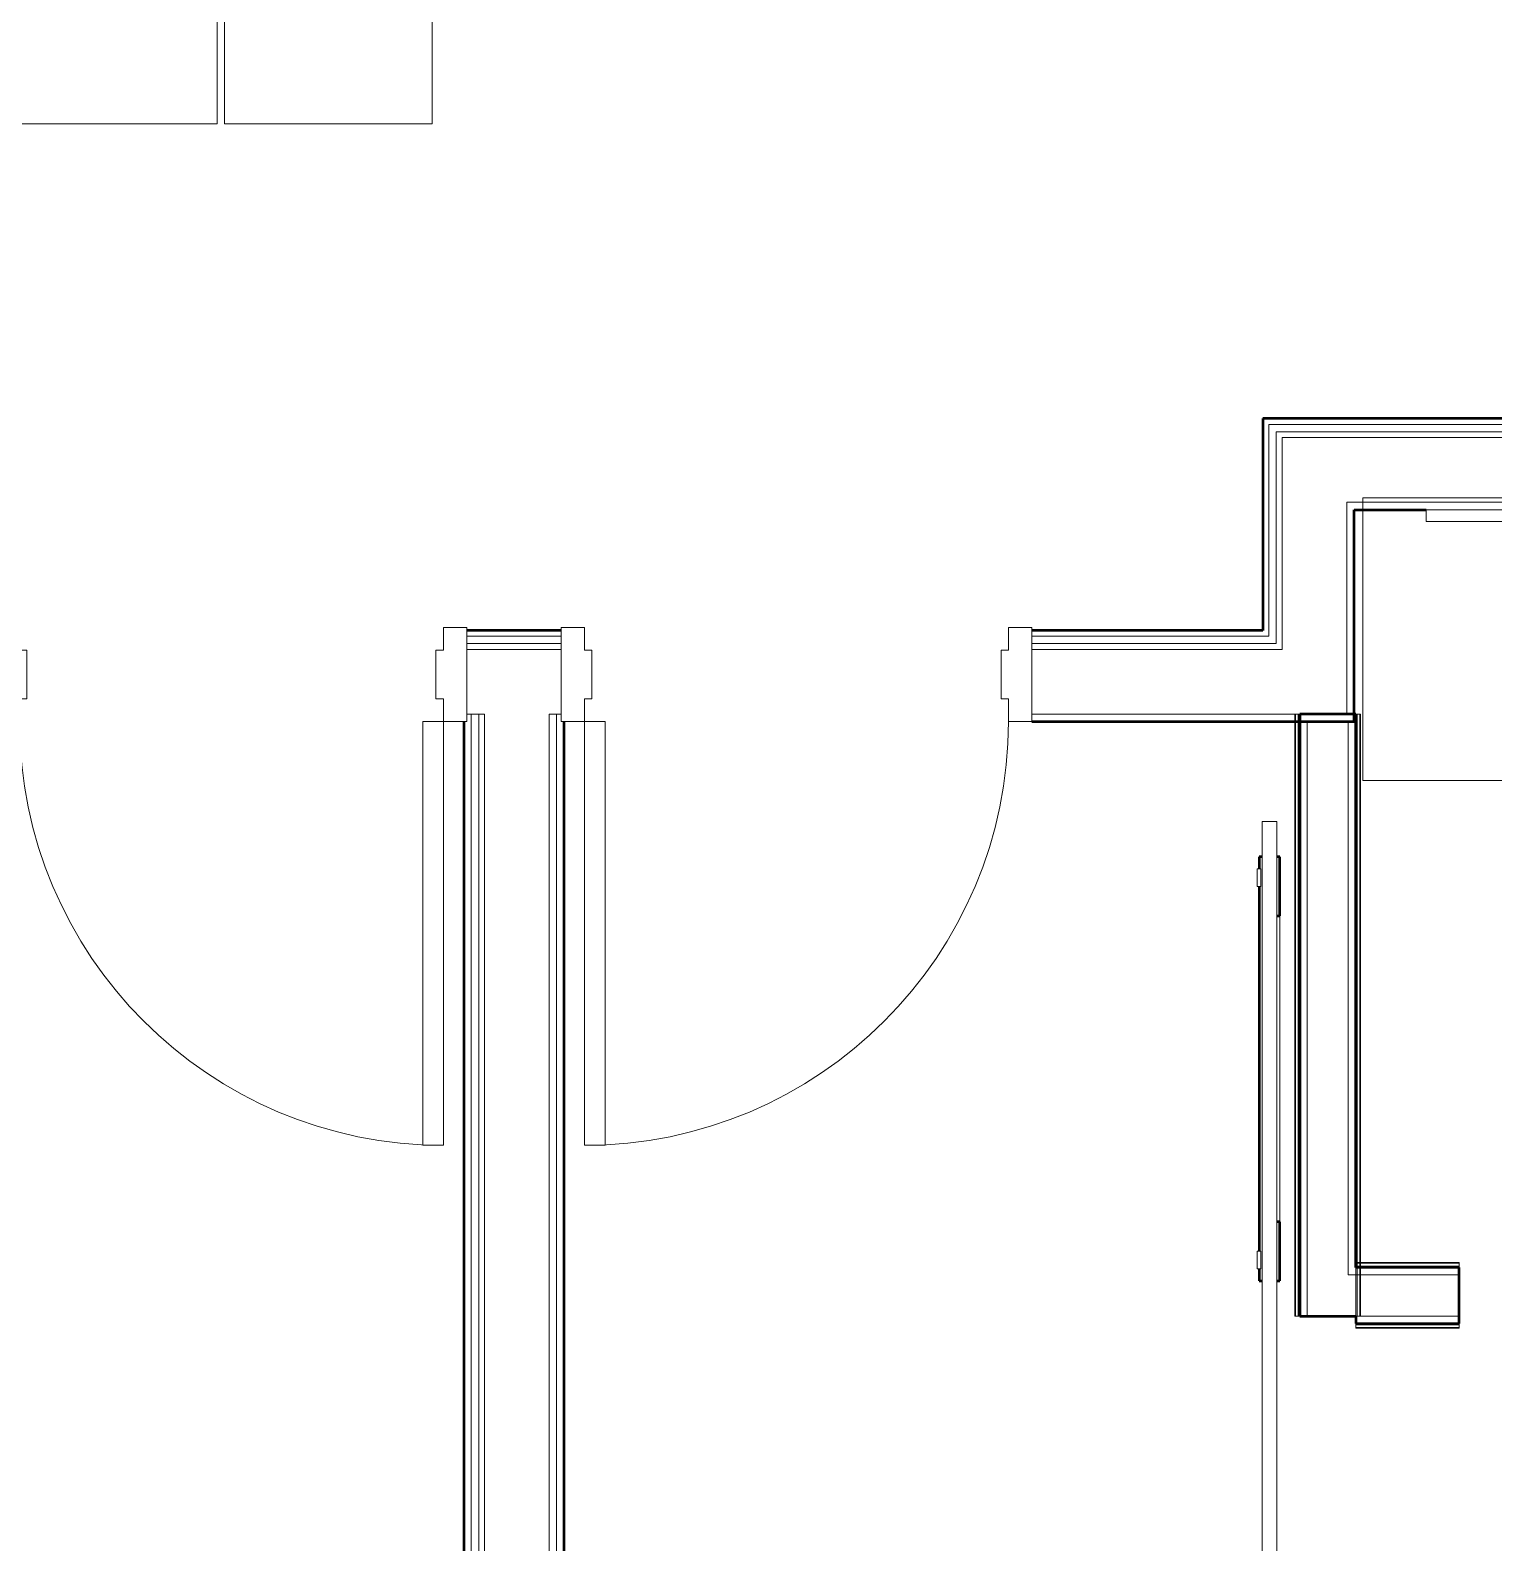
# Model space of a CAD drawing. Header units: inches. Extents: x -4235 to -464, y 9706 to 12425.
# Drawn here: x -2755.8 to -2631.5, y 11552.9 to 11681.3 of the extents above; entities that cross this region are included whole.
import ezdxf

# ---------------------------------------------------------------- set-up
doc = ezdxf.new("R2010")
doc.units = ezdxf.units.IN
doc.header["$MEASUREMENT"] = 0
for name, color, linetype, lineweight in [('0-1', 7, 'Continuous', 5), ('0-2', 254, 'Continuous', 9), ('0-3', 7, 'Continuous', 9), ('A-DOOR-1', 7, 'Continuous', 9), ('A-DOOR-2', 90, 'Continuous', 20), ('A-DOOR-3', 250, 'Continuous', 50), ('A-DOOR-FRAM-1', 90, 'Continuous', 20), ('A-FLOR-3', 7, 'Continuous', 9), ('A-WALL-1', 250, 'Continuous', 50), ('A-WALL-2', 50, 'Continuous', 13), ('A-WALL-3', 10, 'Continuous', 9), ('A-WALL-4', 254, 'Continuous', 9), ('A-WALL-5', 7, 'Continuous', 9), ('I-WALL-1', 250, 'Continuous', 50), ('I-WALL-2', 10, 'Continuous', 9), ('I-WALL-3', 254, 'Continuous', 9), ('Q-CASE-1', 10, 'Continuous', 9), ('Q-CASE-2', 254, 'Continuous', 9), ('Q-CASE-3', 7, 'Continuous', 9)]:
    doc.layers.add(name, color=color, linetype=linetype, lineweight=lineweight)

# ---------------------------------------------------------------- blocks, each defined once
blk = doc.blocks.new('Basic Wall _ INT - W4BØF - _5_8 GYP - 2X4 WOOD_BATT_ - 5_8 GYP_ - ___-2701594-BACKGROUND - 1ST FLOOR')
at = {"layer": 'A-WALL-3'}
for p, q in [((-2643.22, 11576.24), (-2643.22, 11572.11)), ((-2642.87, 11576.53), (-2642.87, 11576.65)), ((-2642.87, 11576.44), (-2642.87, 11576.53)), ((-2642.87, 11576.38), (-2642.87, 11576.44)), ((-2642.87, 11575.64), (-2642.87, 11576.24)), ((-2642.87, 11572.11), (-2642.87, 11575.61)), ((-2643.22, 11572.11), (-2643.2, 11572.11)), ((-2643.18, 11572.11), (-2643.22, 11572.11)), ((-2643.1, 11572.11), (-2643.18, 11572.11)), ((-2642.81, 11572.11), (-2643.1, 11572.11)), ((-2643.08, 11572.11), (-2643.02, 11572.11)), ((-2643.02, 11572.11), (-2642.87, 11572.11)), ((-2642.87, 11572.11), (-2642.81, 11572.11)), ((-2642.87, 11533.08), (-2642.87, 11533.18)), ((-2643.22, 11532.77), (-2643.2, 11532.77)), ((-2643.1, 11532.77), (-2643.16, 11532.77)), ((-2642.81, 11532.77), (-2643.1, 11532.77)), ((-2643.08, 11532.77), (-2643.02, 11532.77)), ((-2643.02, 11532.77), (-2642.87, 11532.77)), ((-2642.87, 11532.99), (-2642.87, 11533.06)), ((-2642.87, 11532.92), (-2642.87, 11532.97)), ((-2642.87, 11532.77), (-2642.81, 11532.77))]:
    blk.add_line(p, q, dxfattribs=at)
at = {"layer": 'A-WALL-4'}
for p, q in [((-2643.2, 11623.24), (-2643.22, 11623.24)), ((-2643.22, 11623.24), (-2643.22, 11576.24)), ((-2643.02, 11623.24), (-2643.08, 11623.24)), ((-2642.87, 11623.24), (-2643.02, 11623.24)), ((-2642.81, 11623.24), (-2642.87, 11623.24)), ((-2642.87, 11576.65), (-2642.87, 11623.24)), ((-2643.1, 11575.62), (-2643.1, 11576.24)), ((-2643.1, 11572.11), (-2643.1, 11575.61)), ((-2642.81, 11576.53), (-2642.81, 11576.65)), ((-2642.81, 11576.44), (-2642.81, 11576.53)), ((-2642.81, 11576.38), (-2642.81, 11576.44)), ((-2642.81, 11575.64), (-2642.81, 11576.24)), ((-2642.81, 11572.11), (-2642.81, 11575.61)), ((-2643.2, 11536.11), (-2643.22, 11536.11)), ((-2643.22, 11536.11), (-2643.22, 11532.77)), ((-2643.02, 11536.11), (-2643.08, 11536.11)), ((-2642.87, 11536.11), (-2643.02, 11536.11)), ((-2642.81, 11536.11), (-2642.87, 11536.11)), ((-2642.87, 11533.18), (-2642.87, 11536.11)), ((-2642.81, 11533.08), (-2642.81, 11533.18)), ((-2643.18, 11532.77), (-2643.22, 11532.77)), ((-2643.16, 11532.77), (-2643.18, 11532.77)), ((-2642.81, 11532.99), (-2642.81, 11533.06)), ((-2642.81, 11532.92), (-2642.81, 11532.97))]:
    blk.add_line(p, q, dxfattribs=at)
at = {"layer": 'A-WALL-5'}
for p, q in [((-2643.22, 11623.24), (-2643.18, 11623.24)), ((-2643.18, 11623.24), (-2643.1, 11623.24)), ((-2643.1, 11576.24), (-2643.1, 11623.24)), ((-2643.1, 11623.24), (-2642.81, 11623.24)), ((-2642.81, 11576.65), (-2642.81, 11623.24)), ((-2643.22, 11536.11), (-2643.18, 11536.11)), ((-2643.18, 11536.11), (-2643.1, 11536.11)), ((-2643.1, 11532.77), (-2643.1, 11536.11)), ((-2643.1, 11536.11), (-2642.81, 11536.11)), ((-2642.81, 11533.18), (-2642.81, 11536.11))]:
    blk.add_line(p, q, dxfattribs=at)
blk = doc.blocks.new('Basic Wall _ INT - W4BØF - _5_8 GYP - 2X4 WOOD_BATT_ - 5_8 GYP_ - ___-2701595-BACKGROUND - 1ST FLOOR')
at = {"layer": 'A-WALL-3'}
for p, q in [((-2648.32, 11623.24), (-2648.39, 11623.24)), ((-2648.39, 11623.24), (-2648.1, 11623.24)), ((-2648.18, 11623.24), (-2648.32, 11623.24)), ((-2648.32, 11622.61), (-2648.32, 11623.24)), ((-2648.11, 11623.24), (-2648.17, 11623.24)), ((-2648.1, 11623.24), (-2648.02, 11623.24)), ((-2648.02, 11623.24), (-2647.97, 11623.24)), ((-2647.97, 11623.24), (-2648, 11623.24)), ((-2647.97, 11623.24), (-2647.97, 11622.61)), ((-2648.32, 11533.1), (-2648.32, 11533.18)), ((-2648.1, 11532.77), (-2648.39, 11532.77)), ((-2648.39, 11532.77), (-2648.32, 11532.77)), ((-2648.32, 11533), (-2648.32, 11533.06)), ((-2648.32, 11532.77), (-2648.18, 11532.77)), ((-2648.17, 11532.77), (-2648.11, 11532.77)), ((-2648.04, 11532.77), (-2648.1, 11532.77)), ((-2648, 11532.77), (-2647.97, 11532.77))]:
    blk.add_line(p, q, dxfattribs=at)
at = {"layer": 'A-WALL-4'}
for p, q in [((-2648.39, 11622.61), (-2648.39, 11623.24)), ((-2648.1, 11623.24), (-2648.1, 11622.61)), ((-2648.32, 11572.11), (-2648.32, 11622.61)), ((-2647.97, 11622.61), (-2647.97, 11572.11)), ((-2648.39, 11572.11), (-2648.32, 11572.11)), ((-2648.32, 11572.11), (-2648.18, 11572.11)), ((-2648.17, 11572.11), (-2648.11, 11572.11)), ((-2648, 11572.11), (-2647.97, 11572.11)), ((-2648.32, 11536.11), (-2648.39, 11536.11)), ((-2648.18, 11536.11), (-2648.32, 11536.11)), ((-2648.32, 11533.18), (-2648.32, 11536.11)), ((-2648.11, 11536.11), (-2648.17, 11536.11)), ((-2647.97, 11536.11), (-2648, 11536.11)), ((-2647.97, 11536.11), (-2647.97, 11532.77)), ((-2648.39, 11533.1), (-2648.39, 11533.18)), ((-2648.39, 11533), (-2648.39, 11533.06)), ((-2648.02, 11532.77), (-2648.04, 11532.77)), ((-2647.97, 11532.77), (-2648.02, 11532.77))]:
    blk.add_line(p, q, dxfattribs=at)
at = {"layer": 'A-WALL-5'}
for p, q in [((-2648.39, 11572.11), (-2648.39, 11622.61)), ((-2648.1, 11622.61), (-2648.1, 11572.11)), ((-2648.1, 11572.11), (-2648.39, 11572.11)), ((-2648.02, 11572.11), (-2648.1, 11572.11)), ((-2647.97, 11572.11), (-2648.02, 11572.11)), ((-2648.39, 11536.11), (-2648.1, 11536.11)), ((-2648.39, 11533.18), (-2648.39, 11536.11)), ((-2648.1, 11536.11), (-2648.1, 11532.77)), ((-2648.1, 11536.11), (-2648.02, 11536.11)), ((-2648.02, 11536.11), (-2647.97, 11536.11))]:
    blk.add_line(p, q, dxfattribs=at)
blk = doc.blocks.new('Basic Wall _ INT - W4BØF - _5_8 GYP - 2X4 WOOD_BATT_ - 5_8 GYP_ - ___-2701596-BACKGROUND - 1ST FLOOR')
at = {"layer": 'A-WALL-4'}
for p, q in [((-2643.22, 11571.49), (-2643.22, 11571.47)), ((-2643.22, 11571.49), (-2634.42, 11571.49)), ((-2643.22, 11571.35), (-2643.22, 11571.29)), ((-2643.22, 11571.28), (-2643.22, 11571.14)), ((-2643.22, 11571.14), (-2643.22, 11571.08)), ((-2634.42, 11571.14), (-2643.22, 11571.14)), ((-2634.42, 11571.47), (-2634.42, 11571.49)), ((-2634.42, 11571.29), (-2634.42, 11571.35)), ((-2634.42, 11571.14), (-2634.42, 11571.28)), ((-2634.42, 11571.08), (-2634.42, 11571.14))]:
    blk.add_line(p, q, dxfattribs=at)
at = {"layer": 'A-WALL-5'}
for p, q in [((-2643.22, 11571.45), (-2643.22, 11571.49)), ((-2643.22, 11571.36), (-2643.22, 11571.45)), ((-2643.22, 11571.36), (-2634.42, 11571.36)), ((-2643.22, 11571.08), (-2643.22, 11571.36)), ((-2634.42, 11571.08), (-2643.22, 11571.08)), ((-2634.42, 11571.49), (-2634.42, 11571.45)), ((-2634.42, 11571.45), (-2634.42, 11571.36)), ((-2634.42, 11571.36), (-2634.42, 11571.08))]:
    blk.add_line(p, q, dxfattribs=at)
blk = doc.blocks.new('Basic Wall _ INT - W4BØF - _5_8 GYP - 2X4 WOOD_BATT_ - 5_8 GYP_ - ___-2701597-BACKGROUND - 1ST FLOOR')
at = {"layer": 'A-WALL-3'}
for p, q in [((-2643.22, 11576.36), (-2643.22, 11576.65)), ((-2643.22, 11576.65), (-2643.22, 11576.59)), ((-2643.22, 11576.59), (-2643.22, 11576.45)), ((-2643.22, 11576.44), (-2643.22, 11576.38)), ((-2643.22, 11576.3), (-2643.22, 11576.36)), ((-2643.22, 11576.26), (-2643.22, 11576.24)), ((-2643.02, 11576.59), (-2643.07, 11576.59)), ((-2642.93, 11576.59), (-2643.01, 11576.59)), ((-2642.81, 11576.59), (-2642.92, 11576.59))]:
    blk.add_line(p, q, dxfattribs=at)
at = {"layer": 'A-WALL-4'}
for p, q in [((-2643.22, 11576.28), (-2643.22, 11576.3)), ((-2643.22, 11576.24), (-2643.22, 11576.28)), ((-2643.22, 11576.24), (-2634.42, 11576.24)), ((-2643.02, 11576.65), (-2643.07, 11576.65)), ((-2642.93, 11576.65), (-2643.01, 11576.65)), ((-2642.81, 11576.65), (-2642.92, 11576.65)), ((-2634.42, 11576.59), (-2642.81, 11576.59)), ((-2634.42, 11576.59), (-2634.42, 11576.65)), ((-2634.42, 11576.45), (-2634.42, 11576.59)), ((-2634.42, 11576.38), (-2634.42, 11576.44)), ((-2634.42, 11576.24), (-2634.42, 11576.26)), ((-2600.42, 11576.65), (-2600.42, 11576.59)), ((-2600.42, 11576.59), (-2600.42, 11576.45)), ((-2547.06, 11576.59), (-2600.42, 11576.59)), ((-2600.42, 11576.44), (-2600.42, 11576.38)), ((-2600.42, 11576.26), (-2600.42, 11576.24)), ((-2600.42, 11576.24), (-2547.06, 11576.24))]:
    blk.add_line(p, q, dxfattribs=at)
at = {"layer": 'A-WALL-5'}
for p, q in [((-2634.42, 11576.36), (-2643.22, 11576.36)), ((-2634.42, 11576.65), (-2642.81, 11576.65)), ((-2634.42, 11576.65), (-2634.42, 11576.36)), ((-2634.42, 11576.36), (-2634.42, 11576.28)), ((-2634.42, 11576.28), (-2634.42, 11576.24)), ((-2600.42, 11576.36), (-2600.42, 11576.65)), ((-2547.06, 11576.65), (-2600.42, 11576.65)), ((-2547.06, 11576.36), (-2600.42, 11576.36)), ((-2600.42, 11576.28), (-2600.42, 11576.36)), ((-2600.42, 11576.24), (-2600.42, 11576.28))]:
    blk.add_line(p, q, dxfattribs=at)
blk = doc.blocks.new('BARN - FLUSH - 3-0 x 7-0 BARN DOOR-2961666-BACKGROUND - 1ST FLOOR')
at = {"layer": 'A-DOOR-1'}
for p, q in [((21, -4.32), (-60, -4.32)), ((-60, -4.95), (-60, -4.32)), ((-60, -5.57), (-60, -4.95)), ((-52, -4.07), (-26, -4.07)), ((21, -4.32), (21, -4.95)), ((21, -4.95), (21, -5.57)), ((-60, -5.57), (21, -5.57)), ((-54.5, -5.67), (-56, -5.67)), ((-56, -5.67), (-56, -6)), ((-54.5, -6), (-56, -6)), ((-54.5, -6), (-54.5, -5.67)), ((-23.5, -6), (-23.5, -5.67)), ((-22, -5.67), (-23.5, -5.67)), ((-22, -6), (-23.5, -6)), ((-22, -5.67), (-22, -6))]:
    blk.add_line(p, q, dxfattribs=at)
at = {"layer": 'A-DOOR-3'}
for p, q in [((-52, -4.07), (-57, -4.07)), ((-57, -4.07), (-57, -4.32)), ((-52, -4.33), (-52, -4.07)), ((-21, -4.07), (-26, -4.07)), ((-26, -4.07), (-26, -4.32)), ((-21, -4.32), (-21, -4.07)), ((-57, -5.57), (-57, -5.82)), ((-57, -5.82), (-56, -5.82)), ((-54.5, -5.82), (-23.5, -5.82)), ((-22, -5.82), (-21, -5.82)), ((-21, -5.82), (-21, -5.57))]:
    blk.add_line(p, q, dxfattribs=at)
blk = doc.blocks.new('Bath Vanity - Bath Vanity 60_-V133-BACKGROUND - 1ST FLOOR')
at = {"layer": 'Q-CASE-2'}
for p, q in [((-29.26, 1), (-29.26, 0)), ((30.74, 0.38), (30.74, 1)), ((30.74, 0), (30.74, 0.38)), ((-29.26, 0), (30.74, 0))]:
    blk.add_line(p, q, dxfattribs=at)
at = {"layer": 'Q-CASE-3'}
for p, q in [((30.74, 24), (-29.26, 24)), ((-29.26, 24), (-29.26, 1)), ((30.74, 1), (30.74, 24))]:
    blk.add_line(p, q, dxfattribs=at)
blk = doc.blocks.new('BATHROOM MIRROR - BATHROOM MIRROR 48_-3123886-BACKGROUND - 1ST FLOOR')
at = {"layer": 'Q-CASE-1'}
blk.add_line((21.74, -24), (-20.26, -24), dxfattribs=at)
at = {"layer": 'Q-CASE-3'}
for p, q in [((-23.26, -23), (24.74, -23)), ((-23.26, -23), (-23.26, -24)), ((24.74, -24), (24.74, -23)), ((24.74, -24), (-23.26, -24))]:
    blk.add_line(p, q, dxfattribs=at)
blk = doc.blocks.new('CTR - 1st Phase - Unit Layouts_rvt-1-BACKGROUND - 1ST FLOOR')
at = {"layer": 'A-WALL-1'}
for p, q in [((-2647.97, 11623.24), (-2647.97, 11572.11)), ((-2647.35, 11623.24), (-2647.97, 11623.24)), ((-2643.85, 11623.24), (-2647.35, 11623.24)), ((-2643.22, 11623.24), (-2643.85, 11623.24)), ((-2643.22, 11576.24), (-2643.22, 11623.24)), ((-2634.42, 11576.24), (-2643.22, 11576.24)), ((-2634.42, 11571.49), (-2634.42, 11576.24)), ((-2647.97, 11572.11), (-2643.22, 11572.11)), ((-2643.22, 11572.11), (-2643.22, 11571.49)), ((-2643.22, 11571.49), (-2634.42, 11571.49))]:
    blk.add_line(p, q, dxfattribs=at)
at = {"layer": 'A-WALL-2'}
for p, q in [((-2647.35, 11572.11), (-2647.35, 11622.61)), ((-2643.85, 11622.61), (-2647.35, 11622.61)), ((-2643.85, 11575.61), (-2643.85, 11622.61)), ((-2643.22, 11575.61), (-2643.85, 11575.61)), ((-2634.42, 11575.61), (-2643.22, 11575.61)), ((-2634.42, 11572.11), (-2643.22, 11572.11))]:
    blk.add_line(p, q, dxfattribs=at)
at = {"layer": 'A-WALL-3'}
for p, q in [((-2647.97, 11623.24), (-2647.97, 11622.61)), ((-2647.97, 11623.24), (-2643.35, 11623.24)), ((-2643.22, 11576.65), (-2643.22, 11623.24)), ((-2647.97, 11622.61), (-2647.97, 11572.11)), ((-2643.22, 11576.38), (-2643.22, 11576.65)), ((-2643.02, 11576.24), (-2643.07, 11576.24)), ((-2642.93, 11576.24), (-2643.01, 11576.24)), ((-2642.81, 11576.24), (-2642.92, 11576.24)), ((-2634.42, 11576.24), (-2642.81, 11576.24)), ((-2643.22, 11571.49), (-2634.42, 11571.49))]:
    blk.add_line(p, q, dxfattribs=at)
at = {"layer": 'A-WALL-4'}
for p, q in [((-2643.35, 11623.24), (-2643.22, 11623.24)), ((-2634.42, 11576.24), (-2634.42, 11571.49)), ((-2643.22, 11572.11), (-2647.97, 11572.11)), ((-2643.22, 11571.49), (-2643.22, 11572.11))]:
    blk.add_line(p, q, dxfattribs=at)
at = {"layer": '0-2'}
for name, p, rotation in [('Bath Vanity - Bath Vanity 60_-V133-BACKGROUND - 1ST FLOOR', (-2611.86, 11641.61), 180), ('BATHROOM MIRROR - BATHROOM MIRROR 48_-3123886-BACKGROUND - 1ST FLOOR', (-2612.48, 11616.61), 180), ('BARN - FLUSH - 3-0 x 7-0 BARN DOOR-2961666-BACKGROUND - 1ST FLOOR', (-2645.6, 11554.11), 270.0000000000055)]:
    blk.add_blockref(name, p, dxfattribs=dict(at, rotation=rotation))
for name in ['Basic Wall _ INT - W4BØF - _5_8 GYP - 2X4 WOOD_BATT_ - 5_8 GYP_ - ___-2701595-BACKGROUND - 1ST FLOOR', 'Basic Wall _ INT - W4BØF - _5_8 GYP - 2X4 WOOD_BATT_ - 5_8 GYP_ - ___-2701594-BACKGROUND - 1ST FLOOR', 'Basic Wall _ INT - W4BØF - _5_8 GYP - 2X4 WOOD_BATT_ - 5_8 GYP_ - ___-2701597-BACKGROUND - 1ST FLOOR', 'Basic Wall _ INT - W4BØF - _5_8 GYP - 2X4 WOOD_BATT_ - 5_8 GYP_ - ___-2701596-BACKGROUND - 1ST FLOOR']:
    blk.add_blockref(name, (0, 0), dxfattribs=at)
blk = doc.blocks.new('HOLLOW METAL - UNIT DOOR-2191978-BACKGROUND - 1ST FLOOR')
at = {"layer": 'A-DOOR-1'}
blk.add_arc((18, 4.125), 36, 90, 180, dxfattribs=at)
at = {"layer": 'A-DOOR-2'}
for p, q in [((18, 40.125), (16.25, 40.125)), ((16.25, 40.125), (16.25, 4.125)), ((18, 4.125), (18, 40.125)), ((16.25, 4.125), (18, 4.125))]:
    blk.add_line(p, q, dxfattribs=at)
at = {"layer": 'A-DOOR-FRAM-1'}
for p, q in [((-18, 4.125), (-20, 4.125)), ((-20, 4.125), (-20, -3.875)), ((-18, 2.1875), (-18, 4.125)), ((18, 4.125), (18, 2.1875)), ((20, 4.125), (18, 4.125)), ((20, -3.875), (20, 4.125)), ((-17.375, 2.1875), (-18, 2.1875)), ((-17.375, -1.9375), (-17.375, 2.1875)), ((18, 2.1875), (17.375, 2.1875)), ((17.375, 2.1875), (17.375, -1.9375)), ((-18, -3.875), (-18, -1.9375)), ((-18, -1.9375), (-17.375, -1.9375)), ((17.375, -1.9375), (18, -1.9375)), ((18, -1.9375), (18, -3.875)), ((-20, -3.875), (-18, -3.875)), ((18, -3.875), (20, -3.875))]:
    blk.add_line(p, q, dxfattribs=at)
blk = doc.blocks.new('HOLLOW METAL - UNIT DOOR-2191977-BACKGROUND - 1ST FLOOR')
at = {"layer": 'A-DOOR-1'}
blk.add_arc((18, -4.125), 36, 180, 270, dxfattribs=at)
at = {"layer": 'A-DOOR-2'}
for p, q in [((16.25, -4.125), (18, -4.125)), ((16.25, -40.125), (16.25, -4.125)), ((18, -4.125), (18, -40.125)), ((18, -40.125), (16.25, -40.125))]:
    blk.add_line(p, q, dxfattribs=at)
at = {"layer": 'A-DOOR-FRAM-1'}
for p, q in [((-20, 3.875), (-18, 3.875)), ((-20, -4.125), (-20, 3.875)), ((-18, 3.875), (-18, 1.9375)), ((18, 3.875), (20, 3.875)), ((18, 1.9375), (18, 3.875)), ((20, 3.875), (20, -4.125)), ((-18, 1.9375), (-17.375, 1.9375)), ((-17.375, 1.9375), (-17.375, -2.1875)), ((17.375, 1.9375), (18, 1.9375)), ((17.375, -2.1875), (17.375, 1.9375)), ((-18, -2.1875), (-18, -4.125)), ((-17.375, -2.1875), (-18, -2.1875)), ((18, -2.1875), (17.375, -2.1875)), ((18, -4.125), (18, -2.1875)), ((-18, -4.125), (-20, -4.125)), ((20, -4.125), (18, -4.125))]:
    blk.add_line(p, q, dxfattribs=at)
blk = doc.blocks.new('CTR - 1st Phase - Common Walls_rvt-1-BACKGROUND - 1ST FLOOR')
at = {"layer": 'A-FLOR-3'}
for p, q in [((-2739.92, 11673.39), (-2739.92, 11717.36)), ((-2739.3, 11717.36), (-2739.3, 11673.39)), ((-2721.68, 11673.39), (-2721.68, 11717.36)), ((-2778.57, 11673.39), (-2739.92, 11673.39)), ((-2739.3, 11673.39), (-2721.68, 11673.39))]:
    blk.add_line(p, q, dxfattribs=at)
at = {"layer": 'A-WALL-2'}
for p, q in [((-2650.6, 11647.86), (-2649.97, 11647.86)), ((-2650.6, 11630.36), (-2650.6, 11647.86)), ((-2649.97, 11647.86), (-2643.35, 11647.86)), ((-2643.35, 11647.86), (-2505.83, 11647.86)), ((-2649.97, 11647.24), (-2649.47, 11647.24)), ((-2649.97, 11630.36), (-2649.97, 11647.24)), ((-2649.47, 11647.24), (-2643.35, 11647.24)), ((-2649.47, 11646.74), (-2643.97, 11646.74)), ((-2649.47, 11630.36), (-2649.47, 11646.74)), ((-2643.97, 11646.74), (-2643.35, 11646.74)), ((-2643.35, 11647.24), (-2506.09, 11647.24)), ((-2643.35, 11646.74), (-2506.29, 11646.74)), ((-2643.97, 11641.24), (-2643.35, 11641.24)), ((-2643.97, 11630.36), (-2643.97, 11641.24)), ((-2643.35, 11641.24), (-2516.75, 11641.24)), ((-2710.72, 11629.86), (-2718.72, 11629.86)), ((-2650.6, 11629.86), (-2670.72, 11629.86)), ((-2650.6, 11630.36), (-2650.6, 11629.86)), ((-2649.97, 11630.36), (-2649.97, 11629.86)), ((-2649.97, 11629.86), (-2649.97, 11629.24)), ((-2649.47, 11630.36), (-2649.47, 11629.24)), ((-2643.97, 11630.36), (-2643.97, 11628.74)), ((-2710.72, 11629.24), (-2718.72, 11629.24)), ((-2710.72, 11628.74), (-2718.72, 11628.74)), ((-2649.97, 11629.24), (-2670.72, 11629.24)), ((-2649.47, 11628.74), (-2670.72, 11628.74)), ((-2649.47, 11629.24), (-2649.47, 11628.74)), ((-2643.97, 11628.74), (-2643.97, 11623.24)), ((-2718.35, 11623.24), (-2718.72, 11623.24)), ((-2718.35, 11623.24), (-2717.72, 11623.24)), ((-2718.35, 11623.24), (-2718.35, 11622.61)), ((-2717.72, 11623.24), (-2718.35, 11623.24)), ((-2717.72, 11623.24), (-2717.22, 11623.24)), ((-2717.72, 11623.24), (-2717.72, 11622.61)), ((-2717.22, 11623.24), (-2717.72, 11623.24)), ((-2717.22, 11623.24), (-2717.22, 11622.61)), ((-2711.72, 11623.24), (-2711.1, 11623.24)), ((-2711.72, 11623.24), (-2711.72, 11622.61)), ((-2711.1, 11623.24), (-2711.72, 11623.24)), ((-2711.1, 11623.24), (-2711.1, 11622.61)), ((-2710.72, 11623.24), (-2711.1, 11623.24)), ((-2643.97, 11623.24), (-2670.72, 11623.24)), ((-2718.35, 11285.29), (-2718.35, 11622.61)), ((-2717.72, 11285.29), (-2717.72, 11622.61)), ((-2717.22, 11285.29), (-2717.22, 11622.61)), ((-2711.72, 11285.29), (-2711.72, 11622.61)), ((-2711.1, 11285.29), (-2711.1, 11622.61))]:
    blk.add_line(p, q, dxfattribs=at)
at = {"layer": 'I-WALL-1'}
for p, q in [((-2651.1, 11648.36), (-2651.1, 11630.36)), ((-2650.6, 11648.36), (-2651.1, 11648.36)), ((-2643.35, 11648.36), (-2650.6, 11648.36)), ((-2505.62, 11648.36), (-2643.35, 11648.36)), ((-2643.35, 11640.61), (-2637.22, 11640.61)), ((-2643.35, 11630.36), (-2643.35, 11640.61)), ((-2710.72, 11630.36), (-2718.72, 11630.36)), ((-2651.1, 11630.36), (-2670.72, 11630.36)), ((-2643.35, 11623.24), (-2643.35, 11630.36)), ((-2643.35, 11622.61), (-2643.35, 11623.24)), ((-2718.97, 11622.61), (-2718.97, 11285.29)), ((-2710.47, 11285.29), (-2710.47, 11622.61)), ((-2670.72, 11622.61), (-2643.35, 11622.61))]:
    blk.add_line(p, q, dxfattribs=at)
at = {"layer": 'I-WALL-2'}
for p, q in [((-2670.72, 11622.61), (-2670.72, 11630.36)), ((-2643.35, 11623.24), (-2643.35, 11622.61)), ((-2648.39, 11622.61), (-2648.27, 11622.61)), ((-2648.27, 11622.61), (-2648.18, 11622.61)), ((-2648.17, 11622.61), (-2648.12, 11622.61)), ((-2647.97, 11622.61), (-2647.35, 11622.61)), ((-2647.35, 11622.61), (-2643.85, 11622.61)), ((-2643.85, 11622.61), (-2643.35, 11622.61))]:
    blk.add_line(p, q, dxfattribs=at)
at = {"layer": 'I-WALL-3'}
for p, q in [((-2651.1, 11648.36), (-2651.1, 11630.36)), ((-2651.1, 11648.36), (-2643.35, 11648.36)), ((-2505.62, 11648.36), (-2643.35, 11648.36)), ((-2643.35, 11640.61), (-2642.6, 11640.61)), ((-2643.35, 11630.36), (-2643.35, 11640.61)), ((-2710.72, 11630.36), (-2718.72, 11630.36)), ((-2651.1, 11630.36), (-2670.72, 11630.36)), ((-2643.35, 11630.36), (-2643.35, 11623.24)), ((-2718.97, 11622.61), (-2718.97, 11318.6)), ((-2710.47, 11285.29), (-2710.47, 11622.61)), ((-2670.72, 11622.61), (-2648.39, 11622.61))]:
    blk.add_line(p, q, dxfattribs=at)
at = {"layer": '0-3'}
blk.add_blockref('HOLLOW METAL - UNIT DOOR-2191977-BACKGROUND - 1ST FLOOR', (-2738.72, 11626.74), dxfattribs=at)
at = {"layer": '0-3', "rotation": 180}
blk.add_blockref('HOLLOW METAL - UNIT DOOR-2191978-BACKGROUND - 1ST FLOOR', (-2690.72, 11626.74), dxfattribs=at)

msp = doc.modelspace()

# ---------------------------------------------------------------- block references
at = {"layer": '0-1'}
for name in ['CTR - 1st Phase - Unit Layouts_rvt-1-BACKGROUND - 1ST FLOOR', 'CTR - 1st Phase - Common Walls_rvt-1-BACKGROUND - 1ST FLOOR']:
    msp.add_blockref(name, (0, 0), dxfattribs=at)

doc.saveas('drawing.dxf')
